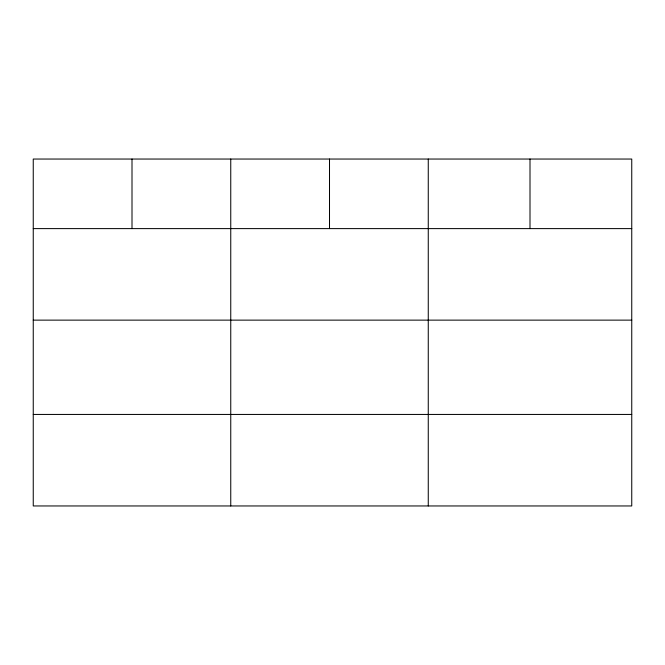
<?xml version="1.0" encoding="UTF-8"?>
<svg xmlns="http://www.w3.org/2000/svg" width="665" height="665" viewBox="0 0 665 665"><rect width="100%" height="100%" fill="white"/><g stroke="black" fill="none" stroke-linecap="round" stroke-linejoin="round"><path stroke-width="1" d="M631.75 320.131L631.75 159.043L33.25 159.043L33.25 505.957L631.75 505.957L631.75 320.131L33.25 320.131M33.25 228.61L631.75 228.61M33.25 414.436L631.75 414.436M530.005 159.043L530.005 228.61M428.26 159.043L428.26 505.957M329.507 159.043L329.507 228.61M230.755 159.043L230.755 505.957M132.003 159.043L132.003 228.61"/></g></svg>
